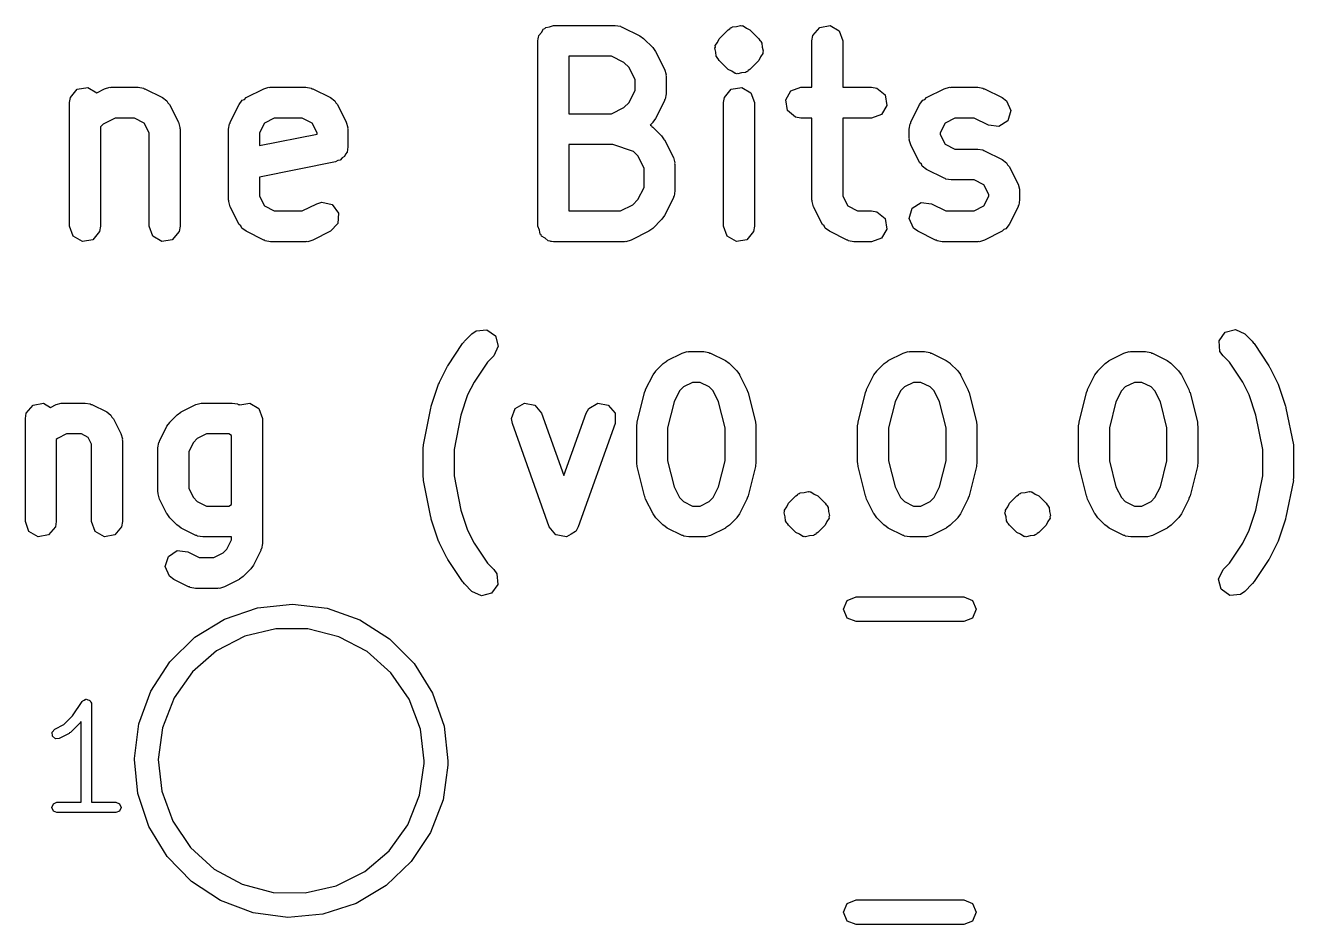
# Model space of a CAD drawing. Extents: x 85.3 to 113.2, y -106.5 to -93.2.
# Drawn here: x 91.71 to 97.86, y -97.8 to -93.43 of the extents above; entities that cross this region are included whole.
import ezdxf

# ---------------------------------------------------------------- set-up
doc = ezdxf.new("R2010")
doc.units = 0
doc.layers.add('BLACK', color=7, linetype='CONTINUOUS')

msp = doc.modelspace()

# ---------------------------------------------------------------- linework, layer by layer
at = {"layer": 'BLACK', "linetype": 'CONTINUOUS'}
for p, q in [((94.201, -93.4815), (94.2135, -93.4666)), ((94.2135, -93.4666), (94.2232, -93.4497)), ((94.2232, -93.4497), (94.2296, -93.4474)), ((94.2296, -93.4474), (94.2339, -93.4422)), ((94.2339, -93.4422), (94.2531, -93.4388)), ((94.2531, -93.4388), (94.2714, -93.4321)), ((94.2714, -93.4321), (94.5714, -93.4321)), ((94.5714, -93.4321), (94.5971, -93.4367)), ((94.5971, -93.4367), (94.6005, -93.4395)), ((94.6005, -93.4395), (94.605, -93.4401)), ((94.605, -93.4401), (94.6907, -93.4829)), ((95.0755, -93.497), (95.1184, -93.4541)), ((95.1184, -93.4541), (95.1265, -93.4484)), ((95.1265, -93.4484), (95.1284, -93.4457)), ((95.1284, -93.4457), (95.1316, -93.4448)), ((95.1316, -93.4448), (95.1318, -93.4447)), ((95.1318, -93.4447), (95.1339, -93.4422)), ((95.1339, -93.4422), (95.1359, -93.4418)), ((95.1359, -93.4418), (95.1397, -93.4392)), ((95.1397, -93.4392), (95.1591, -93.4375)), ((95.1591, -93.4375), (95.178, -93.4324)), ((95.178, -93.4324), (95.1811, -93.4339)), ((95.1811, -93.4339), (95.1845, -93.4333)), ((95.1845, -93.4333), (95.1874, -93.435)), ((95.1874, -93.435), (95.1908, -93.4347)), ((95.1908, -93.4347), (95.2068, -93.4459)), ((95.2068, -93.4459), (95.2245, -93.4541)), ((95.2245, -93.4541), (95.2673, -93.497)), ((95.5295, -93.4815), (95.5625, -93.4422)), ((95.5625, -93.4422), (95.613, -93.4333)), ((95.613, -93.4333), (95.6575, -93.4589)), ((95.6575, -93.4589), (95.675, -93.5071)), ((94.1964, -93.5071), (94.1981, -93.4974)), ((94.1964, -94.4071), (94.1964, -93.5071)), ((94.1976, -93.4941), (94.1992, -93.4912)), ((94.1981, -93.4974), (94.1976, -93.4941)), ((94.1992, -93.4912), (94.201, -93.4815)), ((94.6907, -93.4829), (94.7087, -93.4963)), ((94.7087, -93.4963), (94.7102, -93.497)), ((94.7102, -93.497), (94.753, -93.5398)), ((94.753, -93.5398), (94.7659, -93.5582)), ((95.0539, -93.5435), (95.0567, -93.5373)), ((95.0561, -93.5306), (95.0673, -93.5146)), ((95.0567, -93.5373), (95.0561, -93.5306)), ((95.0673, -93.5146), (95.0755, -93.497)), ((95.2673, -93.497), (95.273, -93.5051)), ((95.273, -93.5051), (95.2757, -93.507)), ((95.2757, -93.507), (95.2766, -93.5102)), ((95.2766, -93.5102), (95.2823, -93.5183)), ((95.2823, -93.5183), (95.284, -93.5377)), ((95.284, -93.5377), (95.289, -93.5565)), ((95.525, -93.5071), (95.5295, -93.4815)), ((95.525, -93.7321), (95.525, -93.5071)), ((95.675, -93.5071), (95.675, -93.7321)), ((94.3464, -93.5821), (94.3464, -93.8607)), ((94.5537, -93.5821), (94.3464, -93.5821)), ((94.6127, -93.6116), (94.5537, -93.5821)), ((94.7659, -93.5582), (94.7671, -93.5593)), ((94.7671, -93.5593), (94.8099, -93.645)), ((95.0589, -93.5623), (95.0539, -93.5435)), ((95.0606, -93.5817), (95.0589, -93.5623)), ((95.0663, -93.5898), (95.0606, -93.5817)), ((95.0671, -93.593), (95.0663, -93.5898)), ((95.0699, -93.5949), (95.0671, -93.593)), ((95.0755, -93.603), (95.0699, -93.5949)), ((95.2755, -93.5854), (95.2673, -93.603)), ((95.2867, -93.5694), (95.2755, -93.5854)), ((95.289, -93.5565), (95.2861, -93.5627)), ((95.2861, -93.5627), (95.2867, -93.5694)), ((94.6384, -93.6373), (94.6127, -93.6116)), ((94.6679, -93.6963), (94.6384, -93.6373)), ((94.8099, -93.645), (94.8174, -93.67)), ((95.1184, -93.6459), (95.0755, -93.603)), ((95.1361, -93.6541), (95.1184, -93.6459)), ((95.152, -93.6653), (95.1361, -93.6541)), ((95.1837, -93.6625), (95.1649, -93.6676)), ((95.2031, -93.6608), (95.1837, -93.6625)), ((95.2069, -93.6582), (95.2031, -93.6608)), ((95.2089, -93.6578), (95.2069, -93.6582)), ((95.2111, -93.6553), (95.2089, -93.6578)), ((95.2112, -93.6552), (95.2111, -93.6553)), ((95.2144, -93.6543), (95.2112, -93.6552)), ((95.2164, -93.6516), (95.2144, -93.6543)), ((95.2245, -93.6459), (95.2164, -93.6516)), ((95.2673, -93.603), (95.2245, -93.6459)), ((94.6679, -93.7466), (94.6679, -93.6963)), ((94.8174, -93.67), (94.8163, -93.6744)), ((94.8163, -93.6744), (94.8179, -93.6786)), ((94.8179, -93.6786), (94.8179, -93.7643)), ((95.1554, -93.665), (95.152, -93.6653)), ((95.1584, -93.6667), (95.1554, -93.665)), ((95.1618, -93.6661), (95.1584, -93.6667)), ((95.1649, -93.6676), (95.1618, -93.6661)), ((91.925, -93.8071), (91.9295, -93.7815)), ((91.9295, -93.7815), (91.9625, -93.7422)), ((91.9625, -93.7422), (92.013, -93.7333)), ((92.013, -93.7333), (92.0574, -93.7589)), ((92.0574, -93.7589), (92.095, -93.7401)), ((92.095, -93.7401), (92.12, -93.7326)), ((92.12, -93.7326), (92.1244, -93.7337)), ((92.1244, -93.7337), (92.1286, -93.7321)), ((92.1286, -93.7321), (92.2571, -93.7321)), ((92.2571, -93.7321), (92.2828, -93.7367)), ((92.2828, -93.7367), (92.2862, -93.7395)), ((92.2862, -93.7395), (92.2907, -93.7401)), ((92.2907, -93.7401), (92.3764, -93.7829)), ((92.3764, -93.7829), (92.3973, -93.7984)), ((92.773, -93.7911), (92.7807, -93.7829)), ((92.7807, -93.7829), (92.8665, -93.7401)), ((92.8665, -93.7401), (92.8914, -93.7326)), ((92.8914, -93.7326), (92.8958, -93.7337)), ((92.8958, -93.7337), (92.9, -93.7321)), ((92.9, -93.7321), (93.0714, -93.7321)), ((93.0714, -93.7321), (93.0971, -93.7367)), ((93.0971, -93.7367), (93.1005, -93.7395)), ((93.1005, -93.7395), (93.105, -93.7401)), ((93.105, -93.7401), (93.1907, -93.7829)), ((93.1907, -93.7829), (93.2116, -93.7984)), ((94.6384, -93.8056), (94.6679, -93.7466)), ((94.8179, -93.7643), (94.8133, -93.7899)), ((95.0964, -93.8071), (95.101, -93.7815)), ((95.101, -93.7815), (95.1339, -93.7422)), ((95.1339, -93.7422), (95.1845, -93.7333)), ((95.1845, -93.7333), (95.2289, -93.7589)), ((95.2289, -93.7589), (95.2464, -93.8071)), ((95.3976, -93.7941), (95.4232, -93.7497)), ((95.4232, -93.7497), (95.4714, -93.7321)), ((95.4714, -93.7321), (95.525, -93.7321)), ((95.675, -93.7321), (95.8143, -93.7321)), ((95.8143, -93.7321), (95.8399, -93.7367)), ((95.8399, -93.7367), (95.8792, -93.7696)), ((95.8792, -93.7696), (95.8881, -93.8202)), ((96.073, -93.7911), (96.0807, -93.7829)), ((96.0807, -93.7829), (96.1665, -93.7401)), ((96.1665, -93.7401), (96.1914, -93.7326)), ((96.1914, -93.7326), (96.1958, -93.7337)), ((96.1958, -93.7337), (96.2, -93.7321)), ((96.2, -93.7321), (96.3286, -93.7321)), ((96.3286, -93.7321), (96.3542, -93.7367)), ((96.3542, -93.7367), (96.3577, -93.7395)), ((96.3577, -93.7395), (96.3621, -93.7401)), ((96.3621, -93.7401), (96.4478, -93.7829)), ((96.4478, -93.7829), (96.4687, -93.7984)), ((91.925, -94.4071), (91.925, -93.8071)), ((92.3973, -93.7984), (92.4018, -93.8087)), ((92.4018, -93.8087), (92.4099, -93.8165)), ((92.4099, -93.8165), (92.4528, -93.9022)), ((92.7043, -93.9022), (92.7472, -93.8165)), ((92.7472, -93.8165), (92.7627, -93.7955)), ((92.7627, -93.7955), (92.773, -93.7911)), ((93.2116, -93.7984), (93.2161, -93.8087)), ((93.2161, -93.8087), (93.2242, -93.8165)), ((93.2242, -93.8165), (93.2671, -93.9022)), ((94.5537, -93.8607), (94.6127, -93.8312)), ((94.6127, -93.8312), (94.6384, -93.8056)), ((94.8099, -93.7978), (94.7671, -93.8835)), ((94.8105, -93.7934), (94.8099, -93.7978)), ((94.8133, -93.7899), (94.8105, -93.7934)), ((95.0964, -94.4071), (95.0964, -93.8071)), ((95.2464, -93.8071), (95.2464, -94.4071)), ((95.4065, -93.8446), (95.3976, -93.7941)), ((95.4458, -93.8776), (95.4065, -93.8446)), ((95.8881, -93.8202), (95.8625, -93.8646)), ((96.0043, -93.9022), (96.0472, -93.8165)), ((96.0472, -93.8165), (96.0627, -93.7955)), ((96.0627, -93.7955), (96.073, -93.7911)), ((96.4687, -93.7984), (96.4892, -93.8455)), ((96.4892, -93.8455), (96.4745, -93.8947)), ((92.1463, -93.8821), (92.0873, -93.9116)), ((92.2394, -93.8821), (92.1463, -93.8821)), ((92.287, -93.9059), (92.2394, -93.8821)), ((92.3107, -93.9534), (92.287, -93.9059)), ((92.4528, -93.9022), (92.4602, -93.9271)), ((92.6964, -93.9357), (92.701, -93.9101)), ((92.701, -93.9101), (92.7038, -93.9066)), ((92.7038, -93.9066), (92.7043, -93.9022)), ((92.8702, -93.9059), (92.8464, -93.9534)), ((92.9177, -93.8821), (92.8702, -93.9059)), ((93.0537, -93.8821), (92.9177, -93.8821)), ((93.1012, -93.9059), (93.0537, -93.8821)), ((93.125, -93.9534), (93.1012, -93.9059)), ((93.2671, -93.9022), (93.2745, -93.9271)), ((94.3464, -93.8607), (94.5537, -93.8607)), ((94.753, -93.903), (94.7399, -93.9162)), ((94.7537, -93.9016), (94.753, -93.903)), ((94.7671, -93.8835), (94.7537, -93.9016)), ((95.4714, -93.8821), (95.4458, -93.8776)), ((95.525, -93.8821), (95.4714, -93.8821)), ((95.525, -94.2786), (95.525, -93.8821)), ((95.8143, -93.8821), (95.675, -93.8821)), ((95.675, -93.8821), (95.675, -94.2609)), ((95.8625, -93.8646), (95.8143, -93.8821)), ((95.9964, -93.9357), (96.001, -93.9101)), ((96.001, -93.9101), (96.0038, -93.9066)), ((96.0038, -93.9066), (96.0043, -93.9022)), ((96.1702, -93.9059), (96.1464, -93.9534)), ((96.2177, -93.8821), (96.1702, -93.9059)), ((96.3109, -93.8821), (96.2177, -93.8821)), ((96.3807, -93.9171), (96.3109, -93.8821)), ((96.4745, -93.8947), (96.4317, -93.9229)), ((92.0873, -93.9116), (92.075, -93.9239)), ((92.075, -93.9239), (92.075, -94.4071)), ((92.3107, -94.4071), (92.3107, -93.9534)), ((92.4602, -93.9271), (92.4592, -93.9315)), ((92.4592, -93.9315), (92.4607, -93.9357)), ((92.4607, -93.9357), (92.4607, -94.4071)), ((92.6964, -94.2786), (92.6964, -93.9357)), ((92.8464, -93.9534), (92.8464, -94.0157)), ((92.8464, -94.0157), (93.125, -93.9599)), ((93.125, -93.9599), (93.125, -93.9534)), ((93.2745, -93.9271), (93.2735, -93.9315)), ((93.2735, -93.9315), (93.275, -93.9357)), ((93.275, -93.9357), (93.275, -94.0214)), ((94.7399, -93.9162), (94.7466, -93.9198)), ((94.7466, -93.9198), (94.749, -93.9236)), ((94.749, -93.9236), (94.753, -93.9255)), ((94.753, -93.9255), (94.7959, -93.9684)), ((94.7959, -93.9684), (94.8088, -93.9868)), ((95.9964, -93.9786), (95.9964, -93.9357)), ((96.1464, -93.9534), (96.1464, -93.9609)), ((96.1464, -93.9609), (96.1702, -94.0084)), ((96.4317, -93.9229), (96.3807, -93.9171)), ((93.275, -94.0214), (93.2705, -94.0471)), ((94.3464, -94.0107), (94.3464, -94.3321)), ((94.5593, -94.0107), (94.3464, -94.0107)), ((94.6595, -94.0441), (94.5593, -94.0107)), ((94.8088, -93.9868), (94.8099, -93.9879)), ((94.8099, -93.9879), (94.8528, -94.0736)), ((95.998, -93.9828), (95.9964, -93.9786)), ((95.9969, -93.9871), (95.998, -93.9828)), ((96.0043, -94.0121), (95.9969, -93.9871)), ((96.0472, -94.0978), (96.0043, -94.0121)), ((96.1702, -94.0084), (96.2177, -94.0321)), ((96.2177, -94.0321), (96.3286, -94.0321)), ((96.3286, -94.0321), (96.3542, -94.0367)), ((93.2253, -94.0885), (93.2147, -94.095)), ((93.2375, -94.0864), (93.2253, -94.0885)), ((93.2465, -94.0756), (93.2375, -94.0864)), ((93.2585, -94.0683), (93.2465, -94.0756)), ((93.2625, -94.0566), (93.2585, -94.0683)), ((93.2705, -94.0471), (93.2625, -94.0566)), ((94.6812, -94.0659), (94.6595, -94.0441)), ((94.7107, -94.1248), (94.6812, -94.0659)), ((94.8528, -94.0736), (94.8602, -94.0986)), ((96.3542, -94.0367), (96.3577, -94.0395)), ((96.3577, -94.0395), (96.3621, -94.0401)), ((96.3621, -94.0401), (96.4478, -94.0829)), ((96.4478, -94.0829), (96.4687, -94.0984)), ((93.2147, -94.095), (92.8464, -94.1686)), ((94.7107, -94.218), (94.7107, -94.1248)), ((94.8602, -94.0986), (94.8592, -94.1029)), ((94.8592, -94.1029), (94.8607, -94.1071)), ((94.8607, -94.1071), (94.8607, -94.2357)), ((96.0554, -94.1055), (96.0472, -94.0978)), ((96.0598, -94.1158), (96.0554, -94.1055)), ((96.0807, -94.1314), (96.0598, -94.1158)), ((96.1665, -94.1742), (96.0807, -94.1314)), ((96.4687, -94.0984), (96.4732, -94.1087)), ((96.4732, -94.1087), (96.4814, -94.1165)), ((96.4814, -94.1165), (96.5242, -94.2022)), ((92.8464, -94.1686), (92.8464, -94.2609)), ((96.1709, -94.1747), (96.1665, -94.1742)), ((96.1743, -94.1776), (96.1709, -94.1747)), ((96.2, -94.1821), (96.1743, -94.1776)), ((96.3109, -94.1821), (96.2, -94.1821)), ((96.3584, -94.2059), (96.3109, -94.1821)), ((96.3821, -94.2534), (96.3584, -94.2059)), ((96.5242, -94.2022), (96.5316, -94.2271)), ((92.698, -94.2828), (92.6964, -94.2786)), ((92.8464, -94.2609), (92.8702, -94.3084)), ((94.6556, -94.3026), (94.6812, -94.277)), ((94.6812, -94.277), (94.7107, -94.218)), ((94.8528, -94.2693), (94.8099, -94.355)), ((94.8533, -94.2648), (94.8528, -94.2693)), ((94.8562, -94.2614), (94.8533, -94.2648)), ((94.8607, -94.2357), (94.8562, -94.2614)), ((95.5265, -94.2828), (95.525, -94.2786)), ((95.675, -94.2609), (95.6988, -94.3084)), ((96.3584, -94.3084), (96.3821, -94.2609)), ((96.3821, -94.2609), (96.3821, -94.2534)), ((96.5321, -94.2786), (96.5276, -94.3042)), ((96.5316, -94.2271), (96.5306, -94.2315)), ((96.5306, -94.2315), (96.5321, -94.2357)), ((96.5321, -94.2357), (96.5321, -94.2786)), ((92.6969, -94.2871), (92.698, -94.2828)), ((92.7043, -94.3121), (92.6969, -94.2871)), ((92.7472, -94.3978), (92.7043, -94.3121)), ((92.8702, -94.3084), (92.9177, -94.3321)), ((92.9177, -94.3321), (93.0537, -94.3321)), ((93.0537, -94.3321), (93.1236, -94.2972)), ((93.1236, -94.2972), (93.1486, -94.2898)), ((93.1486, -94.2898), (93.1985, -94.3017)), ((93.1985, -94.3017), (93.229, -94.3429)), ((94.3464, -94.3321), (94.5966, -94.3321)), ((94.5966, -94.3321), (94.6556, -94.3026)), ((95.5255, -94.2871), (95.5265, -94.2828)), ((95.5329, -94.3121), (95.5255, -94.2871)), ((95.5758, -94.3978), (95.5329, -94.3121)), ((95.6988, -94.3084), (95.7463, -94.3321)), ((95.7463, -94.3321), (95.8143, -94.3321)), ((95.8143, -94.3321), (95.8399, -94.3367)), ((95.8399, -94.3367), (95.8792, -94.3696)), ((95.9966, -94.3688), (96.0112, -94.3196)), ((96.0112, -94.3196), (96.054, -94.2913)), ((96.054, -94.2913), (96.105, -94.2972)), ((96.105, -94.2972), (96.1748, -94.3321)), ((96.1748, -94.3321), (96.3109, -94.3321)), ((96.3109, -94.3321), (96.3584, -94.3084)), ((96.5242, -94.3121), (96.4814, -94.3978)), ((96.5247, -94.3077), (96.5242, -94.3121)), ((96.5276, -94.3042), (96.5247, -94.3077)), ((92.7554, -94.4055), (92.7472, -94.3978)), ((93.226, -94.3941), (93.1907, -94.4314)), ((93.229, -94.3429), (93.226, -94.3941)), ((94.7959, -94.3745), (94.753, -94.4173)), ((94.7966, -94.373), (94.7959, -94.3745)), ((94.8099, -94.355), (94.7966, -94.373)), ((95.5839, -94.4055), (95.5758, -94.3978)), ((95.8792, -94.3696), (95.8881, -94.4202)), ((96.017, -94.4158), (95.9966, -94.3688)), ((96.4814, -94.3978), (96.4658, -94.4187)), ((91.9425, -94.4554), (91.925, -94.4071)), ((91.987, -94.481), (91.9425, -94.4554)), ((92.0705, -94.4328), (92.0375, -94.4721)), ((92.075, -94.4071), (92.0705, -94.4328)), ((92.3283, -94.4554), (92.3107, -94.4071)), ((92.3727, -94.481), (92.3283, -94.4554)), ((92.4562, -94.4328), (92.4232, -94.4721)), ((92.4607, -94.4071), (92.4562, -94.4328)), ((92.7598, -94.4158), (92.7554, -94.4055)), ((92.7807, -94.4314), (92.7598, -94.4158)), ((92.8665, -94.4742), (92.7807, -94.4314)), ((93.1907, -94.4314), (93.105, -94.4742)), ((94.2031, -94.4255), (94.1964, -94.4071)), ((94.2065, -94.4446), (94.2031, -94.4255)), ((94.2117, -94.449), (94.2065, -94.4446)), ((94.214, -94.4554), (94.2117, -94.449)), ((94.2308, -94.4651), (94.214, -94.4554)), ((94.7335, -94.4314), (94.6478, -94.4742)), ((94.7347, -94.4302), (94.7335, -94.4314)), ((94.753, -94.4173), (94.7347, -94.4302)), ((95.114, -94.4554), (95.0964, -94.4071)), ((95.1584, -94.481), (95.114, -94.4554)), ((95.2419, -94.4328), (95.2089, -94.4721)), ((95.2464, -94.4071), (95.2419, -94.4328)), ((95.5884, -94.4158), (95.5839, -94.4055)), ((95.6093, -94.4314), (95.5884, -94.4158)), ((95.695, -94.4742), (95.6093, -94.4314)), ((95.8881, -94.4202), (95.8625, -94.4646)), ((96.0379, -94.4314), (96.017, -94.4158)), ((96.1236, -94.4742), (96.0379, -94.4314)), ((96.4478, -94.4314), (96.3621, -94.4742)), ((96.4555, -94.4232), (96.4478, -94.4314)), ((96.4658, -94.4187), (96.4555, -94.4232)), ((92.0375, -94.4721), (91.987, -94.481)), ((92.4232, -94.4721), (92.3727, -94.481)), ((92.8709, -94.4747), (92.8665, -94.4742)), ((92.8743, -94.4776), (92.8709, -94.4747)), ((92.9, -94.4821), (92.8743, -94.4776)), ((93.0714, -94.4821), (92.9, -94.4821)), ((93.0756, -94.4806), (93.0714, -94.4821)), ((93.08, -94.4817), (93.0756, -94.4806)), ((93.105, -94.4742), (93.08, -94.4817)), ((94.2458, -94.4776), (94.2308, -94.4651)), ((94.2555, -94.4793), (94.2458, -94.4776)), ((94.2584, -94.481), (94.2555, -94.4793)), ((94.2617, -94.4804), (94.2584, -94.481)), ((94.2714, -94.4821), (94.2617, -94.4804)), ((94.6143, -94.4821), (94.2714, -94.4821)), ((94.6185, -94.4806), (94.6143, -94.4821)), ((94.6229, -94.4817), (94.6185, -94.4806)), ((94.6478, -94.4742), (94.6229, -94.4817)), ((95.2089, -94.4721), (95.1584, -94.481)), ((95.6995, -94.4747), (95.695, -94.4742)), ((95.7029, -94.4776), (95.6995, -94.4747)), ((95.7286, -94.4821), (95.7029, -94.4776)), ((95.8143, -94.4821), (95.7286, -94.4821)), ((95.8625, -94.4646), (95.8143, -94.4821)), ((96.1281, -94.4747), (96.1236, -94.4742)), ((96.1315, -94.4776), (96.1281, -94.4747)), ((96.1571, -94.4821), (96.1315, -94.4776)), ((96.3286, -94.4821), (96.1571, -94.4821)), ((96.3328, -94.4806), (96.3286, -94.4821)), ((96.3371, -94.4817), (96.3328, -94.4806)), ((96.3621, -94.4742), (96.3371, -94.4817)), ((93.8398, -94.9648), (93.8755, -94.9291)), ((93.8755, -94.9291), (93.8969, -94.9142)), ((93.8969, -94.9142), (93.948, -94.9097)), ((93.948, -94.9097), (93.99, -94.9391)), ((93.99, -94.9391), (94.0033, -94.9887)), ((97.499, -94.9627), (97.5284, -94.9207)), ((97.5284, -94.9207), (97.578, -94.9074)), ((97.578, -94.9074), (97.6245, -94.9291)), ((97.6245, -94.9291), (97.6602, -94.9648)), ((93.759, -95.0834), (93.8305, -94.9763)), ((93.8305, -94.9763), (93.8383, -94.968)), ((93.8383, -94.968), (93.8398, -94.9648)), ((94.0033, -94.9887), (93.9816, -95.0352)), ((94.895, -95.0222), (94.92, -95.0148)), ((94.92, -95.0148), (94.9244, -95.0158)), ((94.9244, -95.0158), (94.9286, -95.0143)), ((94.9286, -95.0143), (95, -95.0143)), ((95, -95.0143), (95.0257, -95.0188)), ((95.9665, -95.0222), (95.9914, -95.0148)), ((95.9914, -95.0148), (95.9958, -95.0158)), ((95.9958, -95.0158), (96, -95.0143)), ((96, -95.0143), (96.0714, -95.0143)), ((96.0714, -95.0143), (96.0971, -95.0188)), ((97.0379, -95.0222), (97.0629, -95.0148)), ((97.0629, -95.0148), (97.0672, -95.0158)), ((97.0672, -95.0158), (97.0714, -95.0143)), ((97.0714, -95.0143), (97.1429, -95.0143)), ((97.1429, -95.0143), (97.1685, -95.0188)), ((97.5035, -95.0138), (97.499, -94.9627)), ((97.5184, -95.0352), (97.5035, -95.0138)), ((97.6602, -94.9648), (97.6667, -94.9742)), ((97.6667, -94.9742), (97.6695, -94.9763)), ((97.6695, -94.9763), (97.741, -95.0834)), ((93.9511, -95.0656), (93.8864, -95.1627)), ((93.9816, -95.0352), (93.9511, -95.0656)), ((94.7684, -95.1077), (94.8041, -95.072)), ((94.8041, -95.072), (94.8225, -95.0591)), ((94.8225, -95.0591), (94.8236, -95.0579)), ((94.8236, -95.0579), (94.895, -95.0222)), ((95.0257, -95.0188), (95.0291, -95.0217)), ((95.0291, -95.0217), (95.0335, -95.0222)), ((95.0335, -95.0222), (95.105, -95.0579)), ((95.105, -95.0579), (95.123, -95.0713)), ((95.123, -95.0713), (95.1245, -95.072)), ((95.1245, -95.072), (95.1602, -95.1077)), ((95.8398, -95.1077), (95.8755, -95.072)), ((95.8755, -95.072), (95.8939, -95.0591)), ((95.8939, -95.0591), (95.895, -95.0579)), ((95.895, -95.0579), (95.9665, -95.0222)), ((96.0971, -95.0188), (96.1005, -95.0217)), ((96.1005, -95.0217), (96.105, -95.0222)), ((96.105, -95.0222), (96.1764, -95.0579)), ((96.1764, -95.0579), (96.1944, -95.0713)), ((96.1944, -95.0713), (96.1959, -95.072)), ((96.1959, -95.072), (96.2316, -95.1077)), ((96.9113, -95.1077), (96.947, -95.072)), ((96.947, -95.072), (96.9653, -95.0591)), ((96.9653, -95.0591), (96.9665, -95.0579)), ((96.9665, -95.0579), (97.0379, -95.0222)), ((97.1685, -95.0188), (97.1719, -95.0217)), ((97.1719, -95.0217), (97.1764, -95.0222)), ((97.1764, -95.0222), (97.2478, -95.0579)), ((97.2478, -95.0579), (97.2658, -95.0713)), ((97.2658, -95.0713), (97.2673, -95.072)), ((97.2673, -95.072), (97.303, -95.1077)), ((97.5489, -95.0656), (97.5184, -95.0352)), ((97.6136, -95.1627), (97.5489, -95.0656)), ((93.7186, -95.1629), (93.7543, -95.0915)), ((93.7543, -95.0915), (93.7584, -95.086)), ((93.7584, -95.086), (93.759, -95.0834)), ((94.7186, -95.1986), (94.7543, -95.1272)), ((94.7543, -95.1272), (94.7677, -95.1092)), ((94.7677, -95.1092), (94.7684, -95.1077)), ((95.1602, -95.1077), (95.173, -95.126)), ((95.173, -95.126), (95.1742, -95.1272)), ((95.1742, -95.1272), (95.2099, -95.1986)), ((95.7901, -95.1986), (95.8258, -95.1272)), ((95.8258, -95.1272), (95.8391, -95.1092)), ((95.8391, -95.1092), (95.8398, -95.1077)), ((96.2316, -95.1077), (96.2445, -95.126)), ((96.2445, -95.126), (96.2457, -95.1272)), ((96.2457, -95.1272), (96.2814, -95.1986)), ((96.8615, -95.1986), (96.8972, -95.1272)), ((96.8972, -95.1272), (96.9106, -95.1092)), ((96.9106, -95.1092), (96.9113, -95.1077)), ((97.303, -95.1077), (97.3159, -95.126)), ((97.3159, -95.126), (97.3171, -95.1272)), ((97.3171, -95.1272), (97.3528, -95.1986)), ((97.741, -95.0834), (97.7437, -95.0896)), ((97.7437, -95.0896), (97.7457, -95.0915)), ((97.7457, -95.0915), (97.7814, -95.1629)), ((93.6788, -95.2799), (93.7146, -95.1727)), ((93.7146, -95.1727), (93.7183, -95.1658)), ((93.7183, -95.1658), (93.7186, -95.1629)), ((93.8864, -95.1627), (93.8552, -95.2252)), ((94.7182, -95.2021), (94.7186, -95.1986)), ((94.9016, -95.1866), (94.8831, -95.2051)), ((94.9463, -95.1643), (94.9016, -95.1866)), ((94.9823, -95.1643), (94.9463, -95.1643)), ((95.027, -95.1866), (94.9823, -95.1643)), ((95.0455, -95.2051), (95.027, -95.1866)), ((95.2099, -95.1986), (95.2136, -95.211)), ((95.7897, -95.2021), (95.7901, -95.1986)), ((95.973, -95.1866), (95.9545, -95.2051)), ((96.0177, -95.1643), (95.973, -95.1866)), ((96.0537, -95.1643), (96.0177, -95.1643)), ((96.0984, -95.1866), (96.0537, -95.1643)), ((96.1169, -95.2051), (96.0984, -95.1866)), ((96.2814, -95.1986), (96.2851, -95.211)), ((96.8611, -95.2021), (96.8615, -95.1986)), ((97.0444, -95.1866), (97.0259, -95.2051)), ((97.0891, -95.1643), (97.0444, -95.1866)), ((97.1252, -95.1643), (97.0891, -95.1643)), ((97.1699, -95.1866), (97.1252, -95.1643)), ((97.1884, -95.2051), (97.1699, -95.1866)), ((97.3528, -95.1986), (97.3565, -95.211)), ((97.6448, -95.2252), (97.6136, -95.1627)), ((97.7814, -95.1629), (97.7836, -95.1704)), ((97.7836, -95.1704), (97.7854, -95.1727)), ((97.7854, -95.1727), (97.8212, -95.2799)), ((93.8552, -95.2252), (93.8226, -95.3229)), ((94.6772, -95.3568), (94.713, -95.214)), ((94.713, -95.214), (94.7182, -95.2021)), ((94.8565, -95.2583), (94.825, -95.3842)), ((94.8831, -95.2051), (94.8565, -95.2583)), ((95.0721, -95.2583), (95.0455, -95.2051)), ((95.1036, -95.3842), (95.0721, -95.2583)), ((95.2136, -95.211), (95.2156, -95.214)), ((95.2156, -95.214), (95.2513, -95.3568)), ((95.7487, -95.3568), (95.7844, -95.214)), ((95.7844, -95.214), (95.7897, -95.2021)), ((95.9279, -95.2583), (95.8964, -95.3842)), ((95.9545, -95.2051), (95.9279, -95.2583)), ((96.1435, -95.2583), (96.1169, -95.2051)), ((96.175, -95.3842), (96.1435, -95.2583)), ((96.2851, -95.211), (96.287, -95.214)), ((96.287, -95.214), (96.3228, -95.3568)), ((96.8201, -95.3568), (96.8558, -95.214)), ((96.8558, -95.214), (96.8611, -95.2021)), ((96.9993, -95.2583), (96.9679, -95.3842)), ((97.0259, -95.2051), (96.9993, -95.2583)), ((97.2149, -95.2583), (97.1884, -95.2051)), ((97.2464, -95.3842), (97.2149, -95.2583)), ((97.3565, -95.211), (97.3585, -95.214)), ((97.3585, -95.214), (97.3942, -95.3568)), ((97.6774, -95.3229), (97.6448, -95.2252)), ((91.7107, -95.3393), (91.7152, -95.3136)), ((91.7152, -95.3136), (91.7482, -95.2743)), ((91.7482, -95.2743), (91.7987, -95.2654)), ((91.7987, -95.2654), (91.8331, -95.2853)), ((91.8331, -95.2853), (91.8593, -95.2722)), ((91.8593, -95.2722), (91.8843, -95.2648)), ((91.8843, -95.2648), (91.8886, -95.2658)), ((91.8886, -95.2658), (91.8929, -95.2643)), ((91.8929, -95.2643), (92, -95.2643)), ((92, -95.2643), (92.0257, -95.2688)), ((92.0257, -95.2688), (92.0291, -95.2717)), ((92.0291, -95.2717), (92.0335, -95.2722)), ((92.0335, -95.2722), (92.105, -95.3079)), ((92.105, -95.3079), (92.1259, -95.3234)), ((92.1259, -95.3234), (92.1304, -95.3337)), ((92.4113, -95.3577), (92.447, -95.322)), ((92.447, -95.322), (92.4653, -95.3091)), ((92.4653, -95.3091), (92.4665, -95.3079)), ((92.4665, -95.3079), (92.5379, -95.2722)), ((92.5379, -95.2722), (92.5629, -95.2648)), ((92.5629, -95.2648), (92.5672, -95.2658)), ((92.5672, -95.2658), (92.5714, -95.2643)), ((92.5714, -95.2643), (92.7143, -95.2643)), ((92.7143, -95.2643), (92.7399, -95.2688)), ((92.7399, -95.2688), (92.7434, -95.2717)), ((92.7434, -95.2717), (92.7478, -95.2722)), ((92.7478, -95.2722), (92.7511, -95.2738)), ((92.7511, -95.2738), (92.7987, -95.2654)), ((92.7987, -95.2654), (92.8432, -95.2911)), ((92.8432, -95.2911), (92.8607, -95.3393)), ((93.6407, -95.4674), (93.6765, -95.2889)), ((93.6765, -95.2889), (93.6789, -95.2825)), ((93.6789, -95.2825), (93.6788, -95.2799)), ((93.8226, -95.3229), (93.7893, -95.4896)), ((94.0679, -95.3388), (94.0857, -95.2907)), ((94.0857, -95.2907), (94.1303, -95.2653)), ((94.1303, -95.2653), (94.1807, -95.2746)), ((94.1807, -95.2746), (94.2135, -95.3141)), ((94.2135, -95.3141), (94.3214, -95.6163)), ((94.3214, -95.6163), (94.4294, -95.3141)), ((94.4294, -95.3141), (94.4423, -95.2914)), ((94.4423, -95.2914), (94.4865, -95.2655)), ((94.4865, -95.2655), (94.5371, -95.2741)), ((94.5371, -95.2741), (94.5703, -95.3132)), ((94.5703, -95.3132), (94.5706, -95.3645)), ((97.7107, -95.4896), (97.6774, -95.3229)), ((97.8212, -95.2799), (97.8221, -95.2866)), ((97.8221, -95.2866), (97.8235, -95.2889)), ((97.8235, -95.2889), (97.8593, -95.4674)), ((91.7107, -95.8393), (91.7107, -95.3393)), ((92.1304, -95.3337), (92.1385, -95.3415)), ((92.1385, -95.3415), (92.1742, -95.4129)), ((92.3615, -95.4486), (92.3972, -95.3772)), ((92.3972, -95.3772), (92.4106, -95.3592)), ((92.4106, -95.3592), (92.4113, -95.3577)), ((92.8607, -95.3393), (92.8607, -95.9464)), ((94.0722, -95.3645), (94.0679, -95.3388)), ((94.2508, -95.8645), (94.0722, -95.3645)), ((94.5706, -95.3645), (94.3921, -95.8645)), ((94.675, -95.375), (94.6776, -95.3603)), ((94.675, -95.5536), (94.675, -95.375)), ((94.6776, -95.3603), (94.6772, -95.3568)), ((94.825, -95.3842), (94.825, -95.5443)), ((95.1036, -95.5443), (95.1036, -95.3842)), ((95.2513, -95.3568), (95.2524, -95.3717)), ((95.2524, -95.3717), (95.2536, -95.375)), ((95.2536, -95.375), (95.2536, -95.5536)), ((95.7464, -95.375), (95.749, -95.3603)), ((95.7464, -95.5536), (95.7464, -95.375)), ((95.749, -95.3603), (95.7487, -95.3568)), ((95.8964, -95.3842), (95.8964, -95.5443)), ((96.175, -95.5443), (96.175, -95.3842)), ((96.3228, -95.3568), (96.3238, -95.3717)), ((96.3238, -95.3717), (96.325, -95.375)), ((96.325, -95.375), (96.325, -95.5536)), ((96.8179, -95.375), (96.8205, -95.3603)), ((96.8179, -95.5536), (96.8179, -95.375)), ((96.8205, -95.3603), (96.8201, -95.3568)), ((96.9679, -95.3842), (96.9679, -95.5443)), ((97.2464, -95.5443), (97.2464, -95.3842)), ((97.3942, -95.3568), (97.3952, -95.3717)), ((97.3952, -95.3717), (97.3964, -95.375)), ((97.3964, -95.375), (97.3964, -95.5536)), ((91.8659, -95.4366), (91.8607, -95.4418)), ((91.8607, -95.4418), (91.8607, -95.8393)), ((91.9106, -95.4143), (91.8659, -95.4366)), ((91.9823, -95.4143), (91.9106, -95.4143)), ((92.0155, -95.4309), (91.9823, -95.4143)), ((92.0321, -95.4641), (92.0155, -95.4309)), ((92.1742, -95.4129), (92.1816, -95.4379)), ((92.1816, -95.4379), (92.1806, -95.4422)), ((92.1806, -95.4422), (92.1821, -95.4464)), ((92.1821, -95.4464), (92.1821, -95.8393)), ((92.5444, -95.4366), (92.5259, -95.4551)), ((92.5891, -95.4143), (92.5444, -95.4366)), ((92.6966, -95.4143), (92.5891, -95.4143)), ((92.7107, -95.4214), (92.6966, -95.4143)), ((92.7107, -95.7572), (92.7107, -95.4214)), ((92.0321, -95.8393), (92.0321, -95.4641)), ((92.3536, -95.4821), (92.3581, -95.4565)), ((92.3536, -95.6964), (92.3536, -95.4821)), ((92.3581, -95.4565), (92.361, -95.4531)), ((92.361, -95.4531), (92.3615, -95.4486)), ((92.5259, -95.4551), (92.5036, -95.4998)), ((92.5036, -95.4998), (92.5036, -95.6787)), ((93.6393, -95.4821), (93.6413, -95.4709)), ((93.6393, -95.625), (93.6393, -95.4821)), ((93.6413, -95.4709), (93.6407, -95.4674)), ((93.7893, -95.4896), (93.7893, -95.6176)), ((97.7107, -95.6176), (97.7107, -95.4896)), ((97.8593, -95.4674), (97.8595, -95.4789)), ((97.8595, -95.4789), (97.8607, -95.4821)), ((97.8607, -95.4821), (97.8607, -95.625)), ((94.6762, -95.5568), (94.675, -95.5536)), ((94.6772, -95.5718), (94.6762, -95.5568)), ((94.825, -95.5443), (94.8565, -95.6703)), ((95.0721, -95.6703), (95.1036, -95.5443)), ((95.2536, -95.5536), (95.251, -95.5683)), ((95.251, -95.5683), (95.2513, -95.5718)), ((95.7476, -95.5568), (95.7464, -95.5536)), ((95.7487, -95.5718), (95.7476, -95.5568)), ((95.8964, -95.5443), (95.9279, -95.6703)), ((96.1435, -95.6703), (96.175, -95.5443)), ((96.325, -95.5536), (96.3224, -95.5683)), ((96.3224, -95.5683), (96.3228, -95.5718)), ((96.819, -95.5568), (96.8179, -95.5536)), ((96.8201, -95.5718), (96.819, -95.5568)), ((96.9679, -95.5443), (96.9993, -95.6703)), ((97.2149, -95.6703), (97.2464, -95.5443)), ((97.3964, -95.5536), (97.3938, -95.5683)), ((97.3938, -95.5683), (97.3942, -95.5718)), ((93.6405, -95.6283), (93.6393, -95.625)), ((93.6407, -95.6397), (93.6405, -95.6283)), ((93.7893, -95.6176), (93.8226, -95.7843)), ((94.713, -95.7146), (94.6772, -95.5718)), ((95.2513, -95.5718), (95.2156, -95.7146)), ((95.7844, -95.7146), (95.7487, -95.5718)), ((96.3228, -95.5718), (96.287, -95.7146)), ((96.8558, -95.7146), (96.8201, -95.5718)), ((97.3942, -95.5718), (97.3585, -95.7146)), ((97.6774, -95.7843), (97.7107, -95.6176)), ((97.8607, -95.625), (97.8587, -95.6363)), ((92.5036, -95.6787), (92.5259, -95.7234)), ((93.6765, -95.8183), (93.6407, -95.6397)), ((94.8565, -95.6703), (94.8831, -95.7234)), ((95.0455, -95.7234), (95.0721, -95.6703)), ((95.4877, -95.6982), (95.5065, -95.6931)), ((95.5065, -95.6931), (95.5096, -95.6946)), ((95.9279, -95.6703), (95.9545, -95.7234)), ((96.1169, -95.7234), (96.1435, -95.6703)), ((96.5591, -95.6982), (96.578, -95.6931)), ((96.578, -95.6931), (96.5811, -95.6946)), ((96.9993, -95.6703), (97.0259, -95.7234)), ((97.1884, -95.7234), (97.2149, -95.6703)), ((97.8593, -95.6397), (97.8235, -95.8183)), ((97.8587, -95.6363), (97.8593, -95.6397)), ((92.3551, -95.7006), (92.3536, -95.6964)), ((92.3541, -95.705), (92.3551, -95.7006)), ((92.3615, -95.73), (92.3541, -95.705)), ((92.3972, -95.8014), (92.3615, -95.73)), ((92.5259, -95.7234), (92.5444, -95.7419)), ((92.5444, -95.7419), (92.5891, -95.7643)), ((94.7149, -95.7176), (94.713, -95.7146)), ((94.7186, -95.73), (94.7149, -95.7176)), ((94.7543, -95.8014), (94.7186, -95.73)), ((94.8831, -95.7234), (94.9016, -95.7419)), ((94.9016, -95.7419), (94.9463, -95.7643)), ((94.9823, -95.7643), (95.027, -95.7419)), ((95.027, -95.7419), (95.0455, -95.7234)), ((95.2099, -95.73), (95.1742, -95.8014)), ((95.2103, -95.7264), (95.2099, -95.73)), ((95.2156, -95.7146), (95.2103, -95.7264)), ((95.403, -95.7682), (95.4113, -95.7505)), ((95.4113, -95.7505), (95.447, -95.7148)), ((95.447, -95.7148), (95.4551, -95.7091)), ((95.4551, -95.7091), (95.457, -95.7064)), ((95.457, -95.7064), (95.4602, -95.7056)), ((95.4602, -95.7056), (95.4604, -95.7054)), ((95.4604, -95.7054), (95.4625, -95.7029)), ((95.4625, -95.7029), (95.4645, -95.7026)), ((95.4645, -95.7026), (95.4683, -95.6999)), ((95.4683, -95.6999), (95.4877, -95.6982)), ((95.5096, -95.6946), (95.513, -95.694)), ((95.513, -95.694), (95.516, -95.6957)), ((95.516, -95.6957), (95.5194, -95.6954)), ((95.5194, -95.6954), (95.5354, -95.7066)), ((95.5354, -95.7066), (95.553, -95.7148)), ((95.553, -95.7148), (95.5887, -95.7505)), ((95.5887, -95.7505), (95.5944, -95.7586)), ((95.7864, -95.7176), (95.7844, -95.7146)), ((95.7901, -95.73), (95.7864, -95.7176)), ((95.8258, -95.8014), (95.7901, -95.73)), ((95.9545, -95.7234), (95.973, -95.7419)), ((95.973, -95.7419), (96.0177, -95.7643)), ((96.0537, -95.7643), (96.0984, -95.7419)), ((96.0984, -95.7419), (96.1169, -95.7234)), ((96.2814, -95.73), (96.2457, -95.8014)), ((96.2818, -95.7264), (96.2814, -95.73)), ((96.287, -95.7146), (96.2818, -95.7264)), ((96.4744, -95.7682), (96.4827, -95.7505)), ((96.4827, -95.7505), (96.5184, -95.7148)), ((96.5184, -95.7148), (96.5265, -95.7091)), ((96.5265, -95.7091), (96.5284, -95.7064)), ((96.5284, -95.7064), (96.5316, -95.7056)), ((96.5316, -95.7056), (96.5318, -95.7054)), ((96.5318, -95.7054), (96.5339, -95.7029)), ((96.5339, -95.7029), (96.5359, -95.7026)), ((96.5359, -95.7026), (96.5397, -95.6999)), ((96.5397, -95.6999), (96.5591, -95.6982)), ((96.5811, -95.6946), (96.5845, -95.694)), ((96.5845, -95.694), (96.5874, -95.6957)), ((96.5874, -95.6957), (96.5908, -95.6954)), ((96.5908, -95.6954), (96.6068, -95.7066)), ((96.6068, -95.7066), (96.6245, -95.7148)), ((96.6245, -95.7148), (96.6602, -95.7505)), ((96.6602, -95.7505), (96.6658, -95.7586)), ((96.8578, -95.7176), (96.8558, -95.7146)), ((96.8615, -95.73), (96.8578, -95.7176)), ((96.8972, -95.8014), (96.8615, -95.73)), ((97.0259, -95.7234), (97.0444, -95.7419)), ((97.0444, -95.7419), (97.0891, -95.7643)), ((97.1252, -95.7643), (97.1699, -95.7419)), ((97.1699, -95.7419), (97.1884, -95.7234)), ((97.3528, -95.73), (97.3171, -95.8014)), ((97.3532, -95.7264), (97.3528, -95.73)), ((97.3585, -95.7146), (97.3532, -95.7264)), ((92.3984, -95.8025), (92.3972, -95.8014)), ((92.4113, -95.8209), (92.3984, -95.8025)), ((92.5891, -95.7643), (92.6966, -95.7643)), ((92.6966, -95.7643), (92.7107, -95.7572)), ((93.8226, -95.7843), (93.8552, -95.8819)), ((94.7555, -95.8025), (94.7543, -95.8014)), ((94.7684, -95.8209), (94.7555, -95.8025)), ((94.9463, -95.7643), (94.9823, -95.7643)), ((95.1742, -95.8014), (95.1609, -95.8194)), ((95.3896, -95.797), (95.3924, -95.7909)), ((95.3946, -95.8159), (95.3896, -95.797)), ((95.3918, -95.7842), (95.403, -95.7682)), ((95.3924, -95.7909), (95.3918, -95.7842)), ((95.3963, -95.8353), (95.3946, -95.8159)), ((95.5944, -95.7586), (95.5972, -95.7606)), ((95.5972, -95.7606), (95.598, -95.7638)), ((95.598, -95.7638), (95.6037, -95.7719)), ((95.6037, -95.7719), (95.6054, -95.7913)), ((95.6054, -95.7913), (95.6104, -95.8101)), ((95.6104, -95.8101), (95.6076, -95.8162)), ((95.6076, -95.8162), (95.6082, -95.823)), ((95.827, -95.8025), (95.8258, -95.8014)), ((95.8398, -95.8209), (95.827, -95.8025)), ((96.0177, -95.7643), (96.0537, -95.7643)), ((96.2457, -95.8014), (96.2323, -95.8194)), ((96.461, -95.797), (96.4639, -95.7909)), ((96.466, -95.8159), (96.461, -95.797)), ((96.4633, -95.7842), (96.4744, -95.7682)), ((96.4639, -95.7909), (96.4633, -95.7842)), ((96.4677, -95.8353), (96.466, -95.8159)), ((96.6658, -95.7586), (96.6686, -95.7606)), ((96.6686, -95.7606), (96.6694, -95.7638)), ((96.6694, -95.7638), (96.6751, -95.7719)), ((96.6751, -95.7719), (96.6768, -95.7913)), ((96.6768, -95.7913), (96.6819, -95.8101)), ((96.6819, -95.8101), (96.679, -95.8162)), ((96.679, -95.8162), (96.6796, -95.823)), ((96.8984, -95.8025), (96.8972, -95.8014)), ((96.9113, -95.8209), (96.8984, -95.8025)), ((97.0891, -95.7643), (97.1252, -95.7643)), ((97.3171, -95.8014), (97.3037, -95.8194)), ((97.6448, -95.8819), (97.6774, -95.7843)), ((91.7283, -95.8875), (91.7107, -95.8393)), ((91.8562, -95.8649), (91.8232, -95.9042)), ((91.8607, -95.8393), (91.8562, -95.8649)), ((92.0497, -95.8875), (92.0321, -95.8393)), ((92.1776, -95.8649), (92.1446, -95.9042)), ((92.1821, -95.8393), (92.1776, -95.8649)), ((92.447, -95.8566), (92.4113, -95.8209)), ((92.4485, -95.8573), (92.447, -95.8566)), ((92.4665, -95.8707), (92.4485, -95.8573)), ((92.5379, -95.9064), (92.4665, -95.8707)), ((93.6779, -95.8206), (93.6765, -95.8183)), ((93.6788, -95.8273), (93.6779, -95.8206)), ((93.7146, -95.9344), (93.6788, -95.8273)), ((94.2511, -95.8649), (94.2508, -95.8645)), ((94.2511, -95.8654), (94.2511, -95.8649)), ((94.2675, -95.8846), (94.2511, -95.8654)), ((94.3921, -95.8645), (94.3792, -95.8871)), ((94.8041, -95.8566), (94.7684, -95.8209)), ((94.8056, -95.8573), (94.8041, -95.8566)), ((94.8236, -95.8707), (94.8056, -95.8573)), ((94.895, -95.9064), (94.8236, -95.8707)), ((95.105, -95.8707), (95.0335, -95.9064)), ((95.1061, -95.8695), (95.105, -95.8707)), ((95.1245, -95.8566), (95.1061, -95.8695)), ((95.1602, -95.8209), (95.1245, -95.8566)), ((95.1609, -95.8194), (95.1602, -95.8209)), ((95.402, -95.8434), (95.3963, -95.8353)), ((95.4028, -95.8466), (95.402, -95.8434)), ((95.4056, -95.8485), (95.4028, -95.8466)), ((95.4113, -95.8566), (95.4056, -95.8485)), ((95.447, -95.8923), (95.4113, -95.8566)), ((95.5887, -95.8566), (95.553, -95.8923)), ((95.597, -95.8389), (95.5887, -95.8566)), ((95.6082, -95.823), (95.597, -95.8389)), ((95.8755, -95.8566), (95.8398, -95.8209)), ((95.877, -95.8573), (95.8755, -95.8566)), ((95.895, -95.8707), (95.877, -95.8573)), ((95.9665, -95.9064), (95.895, -95.8707)), ((96.1764, -95.8707), (96.105, -95.9064)), ((96.1775, -95.8695), (96.1764, -95.8707)), ((96.1959, -95.8566), (96.1775, -95.8695)), ((96.2316, -95.8209), (96.1959, -95.8566)), ((96.2323, -95.8194), (96.2316, -95.8209)), ((96.4734, -95.8434), (96.4677, -95.8353)), ((96.4743, -95.8466), (96.4734, -95.8434)), ((96.477, -95.8485), (96.4743, -95.8466)), ((96.4827, -95.8566), (96.477, -95.8485)), ((96.5184, -95.8923), (96.4827, -95.8566)), ((96.6602, -95.8566), (96.6245, -95.8923)), ((96.6684, -95.8389), (96.6602, -95.8566)), ((96.6796, -95.823), (96.6684, -95.8389)), ((96.947, -95.8566), (96.9113, -95.8209)), ((96.9485, -95.8573), (96.947, -95.8566)), ((96.9665, -95.8707), (96.9485, -95.8573)), ((97.0379, -95.9064), (96.9665, -95.8707)), ((97.2478, -95.8707), (97.1764, -95.9064)), ((97.249, -95.8695), (97.2478, -95.8707)), ((97.2673, -95.8566), (97.249, -95.8695)), ((97.303, -95.8209), (97.2673, -95.8566)), ((97.3037, -95.8194), (97.303, -95.8209)), ((97.8212, -95.8273), (97.7854, -95.9344)), ((97.8235, -95.8183), (97.8211, -95.8246)), ((97.8211, -95.8246), (97.8212, -95.8273)), ((91.7727, -95.9131), (91.7283, -95.8875)), ((91.8232, -95.9042), (91.7727, -95.9131)), ((92.0941, -95.9131), (92.0497, -95.8875)), ((92.1446, -95.9042), (92.0941, -95.9131)), ((92.5423, -95.9069), (92.5379, -95.9064)), ((92.5458, -95.9098), (92.5423, -95.9069)), ((92.5714, -95.9143), (92.5458, -95.9098)), ((92.7107, -95.9143), (92.5714, -95.9143)), ((92.6884, -95.9734), (92.7107, -95.9287)), ((92.7107, -95.9287), (92.7107, -95.9143)), ((93.7164, -95.9367), (93.7146, -95.9344)), ((93.7186, -95.9443), (93.7164, -95.9367)), ((93.8552, -95.8819), (93.8864, -95.9444)), ((94.2835, -95.904), (94.2675, -95.8846)), ((94.284, -95.9041), (94.2835, -95.904)), ((94.2843, -95.9045), (94.284, -95.9041)), ((94.3092, -95.9087), (94.2843, -95.9045)), ((94.334, -95.9132), (94.3092, -95.9087)), ((94.3344, -95.913), (94.334, -95.9132)), ((94.3349, -95.9131), (94.3344, -95.913)), ((94.3567, -95.9003), (94.3349, -95.9131)), ((94.3786, -95.8878), (94.3567, -95.9003)), ((94.3788, -95.8874), (94.3786, -95.8878)), ((94.3792, -95.8871), (94.3788, -95.8874)), ((94.8995, -95.9069), (94.895, -95.9064)), ((94.9029, -95.9098), (94.8995, -95.9069)), ((94.9286, -95.9143), (94.9029, -95.9098)), ((95, -95.9143), (94.9286, -95.9143)), ((95.0042, -95.9128), (95, -95.9143)), ((95.0086, -95.9138), (95.0042, -95.9128)), ((95.0335, -95.9064), (95.0086, -95.9138)), ((95.4646, -95.9006), (95.447, -95.8923)), ((95.4806, -95.9117), (95.4646, -95.9006)), ((95.484, -95.9114), (95.4806, -95.9117)), ((95.487, -95.9131), (95.484, -95.9114)), ((95.4904, -95.9125), (95.487, -95.9131)), ((95.4935, -95.914), (95.4904, -95.9125)), ((95.5123, -95.909), (95.4935, -95.914)), ((95.5317, -95.9073), (95.5123, -95.909)), ((95.5355, -95.9046), (95.5317, -95.9073)), ((95.5375, -95.9042), (95.5355, -95.9046)), ((95.5396, -95.9017), (95.5375, -95.9042)), ((95.5398, -95.9016), (95.5396, -95.9017)), ((95.543, -95.9007), (95.5398, -95.9016)), ((95.5449, -95.898), (95.543, -95.9007)), ((95.553, -95.8923), (95.5449, -95.898)), ((95.9709, -95.9069), (95.9665, -95.9064)), ((95.9743, -95.9098), (95.9709, -95.9069)), ((96, -95.9143), (95.9743, -95.9098)), ((96.0714, -95.9143), (96, -95.9143)), ((96.0756, -95.9128), (96.0714, -95.9143)), ((96.08, -95.9138), (96.0756, -95.9128)), ((96.105, -95.9064), (96.08, -95.9138)), ((96.5361, -95.9006), (96.5184, -95.8923)), ((96.552, -95.9117), (96.5361, -95.9006)), ((96.5554, -95.9114), (96.552, -95.9117)), ((96.5584, -95.9131), (96.5554, -95.9114)), ((96.5618, -95.9125), (96.5584, -95.9131)), ((96.5649, -95.914), (96.5618, -95.9125)), ((96.5837, -95.909), (96.5649, -95.914)), ((96.6031, -95.9073), (96.5837, -95.909)), ((96.6069, -95.9046), (96.6031, -95.9073)), ((96.6089, -95.9042), (96.6069, -95.9046)), ((96.611, -95.9017), (96.6089, -95.9042)), ((96.6112, -95.9016), (96.611, -95.9017)), ((96.6144, -95.9007), (96.6112, -95.9016)), ((96.6164, -95.898), (96.6144, -95.9007)), ((96.6245, -95.8923), (96.6164, -95.898)), ((97.0423, -95.9069), (97.0379, -95.9064)), ((97.0458, -95.9098), (97.0423, -95.9069)), ((97.0714, -95.9143), (97.0458, -95.9098)), ((97.1429, -95.9143), (97.0714, -95.9143)), ((97.1471, -95.9128), (97.1429, -95.9143)), ((97.1514, -95.9138), (97.1471, -95.9128)), ((97.1764, -95.9064), (97.1514, -95.9138)), ((97.6136, -95.9444), (97.6448, -95.8819)), ((97.7854, -95.9344), (97.7817, -95.9413)), ((92.404, -96.0089), (92.4469, -95.9806)), ((92.4469, -95.9806), (92.4978, -95.9865)), ((92.4978, -95.9865), (92.5534, -96.0143)), ((92.6252, -96.0143), (92.6699, -95.9919)), ((92.6699, -95.9919), (92.6884, -95.9734)), ((92.8528, -95.98), (92.8171, -96.0514)), ((92.8533, -95.9755), (92.8528, -95.98)), ((92.8562, -95.9721), (92.8533, -95.9755)), ((92.8607, -95.9464), (92.8562, -95.9721)), ((93.7543, -96.0157), (93.7186, -95.9443)), ((93.8864, -95.9444), (93.9511, -96.0415)), ((97.5489, -96.0415), (97.6136, -95.9444)), ((97.7814, -95.9443), (97.7457, -96.0157)), ((97.7817, -95.9413), (97.7814, -95.9443)), ((92.3894, -96.0581), (92.404, -96.0089)), ((92.4098, -96.1051), (92.3894, -96.0581)), ((92.5534, -96.0143), (92.6252, -96.0143)), ((92.8171, -96.0514), (92.8037, -96.0694)), ((93.7563, -96.0175), (93.7543, -96.0157)), ((93.759, -96.0237), (93.7563, -96.0175)), ((93.8305, -96.1309), (93.759, -96.0237)), ((93.9511, -96.0415), (93.9816, -96.072)), ((97.5184, -96.072), (97.5489, -96.0415)), ((97.741, -96.0237), (97.6695, -96.1309)), ((97.7416, -96.0211), (97.741, -96.0237)), ((97.7457, -96.0157), (97.7416, -96.0211)), ((92.4307, -96.1207), (92.4098, -96.1051)), ((92.5022, -96.1564), (92.4307, -96.1207)), ((92.7478, -96.1207), (92.6764, -96.1564)), ((92.749, -96.1195), (92.7478, -96.1207)), ((92.7673, -96.1066), (92.749, -96.1195)), ((92.803, -96.0709), (92.7673, -96.1066)), ((92.8037, -96.0694), (92.803, -96.0709)), ((93.9816, -96.072), (93.9965, -96.0933)), ((93.9965, -96.0933), (94.001, -96.1444)), ((97.4967, -96.1185), (97.5184, -96.072)), ((97.51, -96.168), (97.4967, -96.1185)), ((92.5066, -96.1569), (92.5022, -96.1564)), ((92.5101, -96.1598), (92.5066, -96.1569)), ((92.5357, -96.1643), (92.5101, -96.1598)), ((92.6429, -96.1643), (92.5357, -96.1643)), ((92.6471, -96.1628), (92.6429, -96.1643)), ((92.6514, -96.1638), (92.6471, -96.1628)), ((92.6764, -96.1564), (92.6514, -96.1638)), ((93.8333, -96.133), (93.8305, -96.1309)), ((93.8398, -96.1423), (93.8333, -96.133)), ((93.8755, -96.178), (93.8398, -96.1423)), ((93.922, -96.1997), (93.8755, -96.178)), ((94.001, -96.1444), (93.9716, -96.1864)), ((97.552, -96.1974), (97.51, -96.168)), ((97.6245, -96.178), (97.6031, -96.193)), ((97.6602, -96.1423), (97.6245, -96.178)), ((97.6617, -96.1392), (97.6602, -96.1423)), ((97.6695, -96.1309), (97.6617, -96.1392)), ((92.8368, -96.2577), (93.0053, -96.24)), ((93.0053, -96.24), (93.1735, -96.2601)), ((93.9716, -96.1864), (93.922, -96.1997)), ((95.6787, -96.265), (95.6963, -96.2226)), ((95.6963, -96.2226), (95.7387, -96.205)), ((95.7387, -96.205), (96.2613, -96.205)), ((96.2613, -96.205), (96.3037, -96.2226)), ((96.3037, -96.2226), (96.3213, -96.265)), ((97.6031, -96.193), (97.552, -96.1974)), ((92.6764, -96.3123), (92.8368, -96.2577)), ((93.1735, -96.2601), (93.3332, -96.3169)), ((95.6963, -96.3074), (95.6787, -96.265)), ((95.7387, -96.325), (95.6963, -96.3074)), ((96.3037, -96.3074), (96.2613, -96.325)), ((96.3213, -96.265), (96.3037, -96.3074)), ((92.5321, -96.4011), (92.6764, -96.3123)), ((92.9259, -96.3596), (92.7753, -96.3957)), ((93.0808, -96.3604), (92.9259, -96.3596)), ((93.231, -96.3981), (93.0808, -96.3604)), ((93.3332, -96.3169), (93.4762, -96.4077)), ((96.2613, -96.325), (95.7387, -96.325)), ((92.411, -96.5197), (92.5321, -96.4011)), ((92.7753, -96.3957), (92.6376, -96.4668)), ((93.3679, -96.4706), (93.231, -96.3981)), ((93.4762, -96.4077), (93.5956, -96.5279)), ((92.6376, -96.4668), (92.5209, -96.5686)), ((93.4836, -96.5737), (93.3679, -96.4706)), ((92.3193, -96.6621), (92.411, -96.5197)), ((93.5956, -96.5279), (93.6854, -96.6716)), ((92.5209, -96.5686), (92.4318, -96.6953)), ((93.5713, -96.7013), (93.4836, -96.5737)), ((92.2613, -96.8213), (92.3193, -96.6621)), ((93.6854, -96.6716), (93.7411, -96.8316)), ((91.9399, -96.7817), (91.9861, -96.7123)), ((91.9861, -96.7123), (91.9882, -96.7109)), ((91.9882, -96.7109), (91.9892, -96.7085)), ((91.9892, -96.7085), (91.996, -96.7057)), ((91.996, -96.7057), (92.002, -96.7017)), ((92.002, -96.7017), (92.0045, -96.7022)), ((92.0045, -96.7022), (92.0069, -96.7012)), ((92.0069, -96.7012), (92.0136, -96.704)), ((92.0136, -96.704), (92.0208, -96.7054)), ((92.0208, -96.7054), (92.0222, -96.7075)), ((92.0222, -96.7075), (92.0246, -96.7085)), ((92.0246, -96.7085), (92.0274, -96.7152)), ((92.0274, -96.7152), (92.0314, -96.7213)), ((92.0314, -96.7213), (92.0309, -96.7238)), ((92.0309, -96.7238), (92.0319, -96.7262)), ((92.0319, -96.7262), (92.0319, -97.2012)), ((92.4318, -96.6953), (92.3756, -96.8397)), ((93.6261, -96.8462), (93.5713, -96.7013)), ((91.8969, -96.8247), (91.9399, -96.7817)), ((91.8403, -96.8611), (91.8529, -96.8467)), ((91.8417, -96.8802), (91.8403, -96.8611)), ((91.8529, -96.8467), (91.8969, -96.8247)), ((91.977, -96.8153), (91.9293, -96.8629)), ((91.9779, -96.8129), (91.977, -96.8153)), ((91.9801, -96.8115), (91.9779, -96.8129)), ((91.9819, -96.8088), (91.9801, -96.8115)), ((91.9819, -97.2012), (91.9819, -96.8088)), ((92.2401, -96.9894), (92.2613, -96.8213)), ((92.3756, -96.8397), (92.3553, -96.9932)), ((93.6447, -97), (93.6261, -96.8462)), ((93.7411, -96.8316), (93.76, -97)), ((91.8561, -96.8928), (91.8417, -96.8802)), ((91.8752, -96.8914), (91.8561, -96.8928)), ((91.9228, -96.8676), (91.8752, -96.8914)), ((91.9255, -96.8645), (91.9228, -96.8676)), ((91.9293, -96.8629), (91.9255, -96.8645)), ((92.2405, -96.9932), (92.2401, -96.9894)), ((92.2566, -97.158), (92.2405, -96.9932)), ((92.3553, -96.9932), (92.3723, -97.1472)), ((93.6227, -97.1669), (93.6446, -97.0135)), ((93.6446, -97.0135), (93.6447, -97)), ((93.7597, -97.0212), (93.7361, -97.189)), ((93.76, -97), (93.7597, -97.0212)), ((92.3101, -97.3188), (92.2566, -97.158)), ((92.3723, -97.1472), (92.4256, -97.2927)), ((93.565, -97.3106), (93.6227, -97.1669)), ((91.839, -97.2262), (91.8464, -97.2085)), ((91.8464, -97.2439), (91.839, -97.2262)), ((91.8464, -97.2085), (91.864, -97.2012)), ((91.864, -97.2012), (91.9819, -97.2012)), ((92.0319, -97.2012), (92.1498, -97.2012)), ((92.1498, -97.2012), (92.1674, -97.2085)), ((92.1674, -97.2085), (92.1748, -97.2262)), ((92.1748, -97.2262), (92.1674, -97.2439)), ((93.7361, -97.189), (93.676, -97.3474)), ((91.864, -97.2512), (91.8464, -97.2439)), ((92.1498, -97.2512), (91.864, -97.2512)), ((92.1674, -97.2439), (92.1498, -97.2512)), ((92.4256, -97.2927), (92.512, -97.4213)), ((92.3979, -97.4637), (92.3101, -97.3188)), ((93.4746, -97.4364), (93.565, -97.3106)), ((93.676, -97.3474), (93.5822, -97.4885)), ((92.5156, -97.5856), (92.3979, -97.4637)), ((92.512, -97.4213), (92.6265, -97.5255)), ((93.3568, -97.537), (93.4746, -97.4364)), ((92.6265, -97.5255), (92.7627, -97.5994)), ((93.2184, -97.6066), (93.3568, -97.537)), ((93.5822, -97.4885), (93.4595, -97.6054)), ((92.6573, -97.6784), (92.5156, -97.5856)), ((92.7627, -97.5994), (92.9125, -97.6387)), ((92.9125, -97.6387), (93.0674, -97.6412)), ((93.0674, -97.6412), (93.2184, -97.6066)), ((93.4595, -97.6054), (93.314, -97.6921)), ((92.8161, -97.7374), (92.6573, -97.6784)), ((93.314, -97.6921), (93.1528, -97.7445)), ((95.6787, -97.735), (95.6963, -97.6926)), ((95.6963, -97.6926), (95.7387, -97.675)), ((95.7387, -97.675), (96.2613, -97.675)), ((96.2613, -97.675), (96.3037, -97.6926)), ((96.3037, -97.6926), (96.3213, -97.735)), ((92.9841, -97.7598), (92.8161, -97.7374)), ((93.1528, -97.7445), (92.9841, -97.7598)), ((95.6963, -97.7774), (95.6787, -97.735)), ((95.7387, -97.795), (95.6963, -97.7774)), ((96.3037, -97.7774), (96.2613, -97.795)), ((96.3213, -97.735), (96.3037, -97.7774)), ((96.2613, -97.795), (95.7387, -97.795))]:
    msp.add_line(p, q, dxfattribs=at)

doc.saveas('drawing.dxf')
